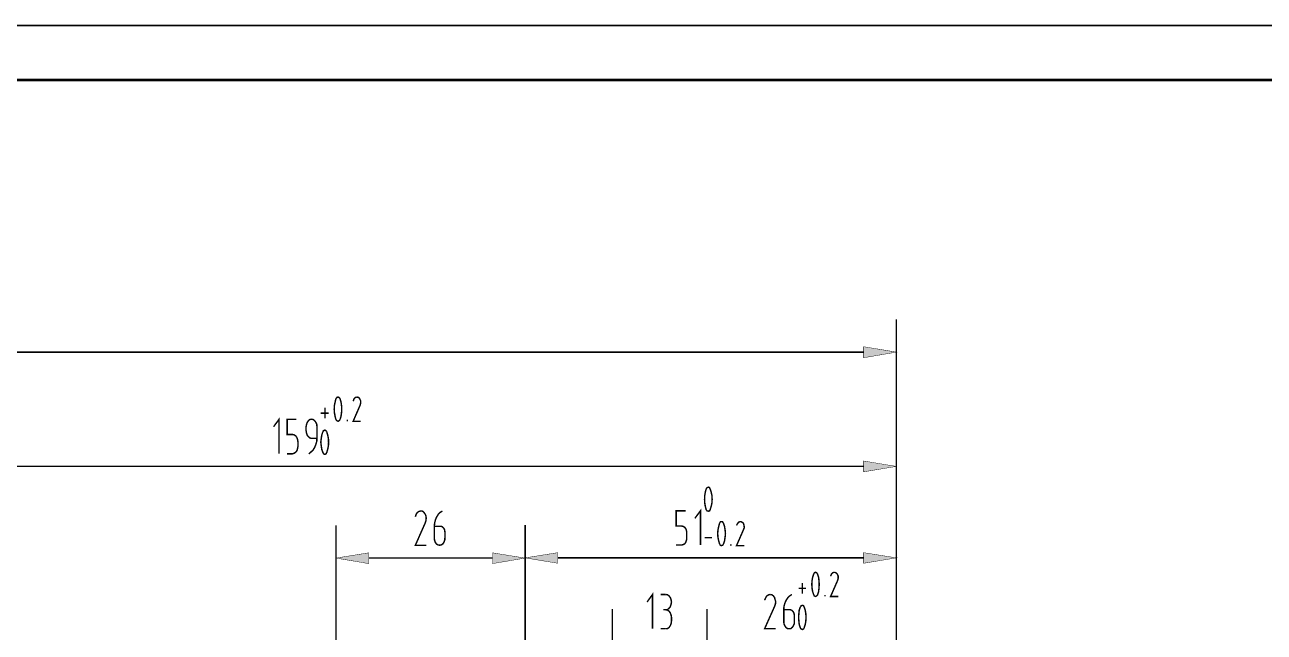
# Model space of a CAD drawing. Header units: millimetres. Extents: x -134 to 1622, y -8 to 444.
# Drawn here: x 276.8 to 446.2, y 361.1 to 444 of the extents above; entities that cross this region are included whole.
import ezdxf

# ---------------------------------------------------------------- set-up
doc = ezdxf.new("R2010")
doc.units = ezdxf.units.MM
doc.header["$LTSCALE"] = 0.25
doc.layers.add('H', color=7, linetype='Continuous')
doc.layers.add('P', color=7, linetype='Continuous')

msp = doc.modelspace()

# ---------------------------------------------------------------- hatches: boundary and pattern name
at = {"layer": 'H', "linetype": 'Continuous'}
for points in [[(391.43, 400.03), (391.43, 398.55), (395.9, 399.29), (391.43, 400.03)], [(391.43, 384.45), (391.43, 382.94), (395.9, 383.68), (391.43, 384.45)], [(323.81, 371.91), (323.81, 370.43), (319.33, 371.17), (323.81, 371.91)], [(340.69, 371.91), (340.69, 370.43), (345.18, 371.17), (340.69, 371.91)], [(349.65, 371.93), (349.65, 370.48), (345.18, 371.22), (349.65, 371.93)], [(391.43, 371.93), (391.43, 370.48), (395.9, 371.22), (391.43, 371.93)]]:
    msp.add_hatch(color=256, dxfattribs=at).paths.add_polyline_path(points)

# ---------------------------------------------------------------- linework, layer by layer
at = {"layer": 'P'}
for points, const_width in [([(0.94, 0.88), (627.49, 0.88), (627.49, 443.93), (0.94, 443.93), (0.94, 0.88)], 0.198), ([(38.21, 8.32), (620.06, 8.32), (620.06, 436.49), (38.21, 436.49), (38.21, 8.32)], 0.395), ([(395.9, 306.63), (395.9, 403.79)], 0.198), ([(391.43, 400.06), (391.43, 398.55), (395.9, 399.32), (391.43, 400.06)], 0.057), ([(105.95, 399.32), (391.43, 399.32)], 0.198), ([(319.31, 392.99), (319.2, 392.52), (319.1, 392.04), (319.07, 391.54), (319.1, 391.04), (319.2, 390.53), (319.31, 390.08)], 0.198), ([(319.86, 392.99), (319.73, 393.13), (319.6, 393.18), (319.44, 393.13), (319.31, 392.99)], 0.198), ([(319.86, 390.08), (320, 390.53), (320.07, 391.04), (320.1, 391.54), (320.07, 392.04), (320, 392.52), (319.86, 392.99)], 0.198), ([(322.17, 393.18), (321.95, 393.13), (321.77, 392.91), (321.66, 392.62)], 0.198), ([(322.61, 392.07), (322.69, 392.36), (322.69, 392.65), (322.56, 392.94), (322.4, 393.13), (322.17, 393.18)], 0.198), ([(317.8, 390.27), (317.8, 391.73)], 0.198), ([(322.61, 392.07), (321.66, 389.87), (322.69, 389.87)], 0.198), ([(311.53, 385.43), (311.53, 390.14), (310.79, 389.13)], 0.198), ([(312.64, 385.43), (313.38, 385.43), (313.59, 385.51), (313.83, 385.67), (313.99, 385.88), (314.07, 386.17), (314.12, 386.49), (314.12, 387.01), (314.07, 387.36), (313.99, 387.62), (313.83, 387.86), (313.59, 388.02), (313.38, 388.07), (312.64, 388.07), (312.64, 390.14), (313.91, 390.14)], 0.198), ([(315.6, 385.43), (315.89, 385.67), (316.19, 385.96), (316.4, 386.3), (316.58, 386.75), (316.69, 387.17), (316.71, 387.68), (316.71, 389.13), (316.69, 389.45), (316.56, 389.74), (316.4, 389.95), (316.21, 390.11), (315.97, 390.16), (315.74, 390.11), (315.55, 389.95), (315.39, 389.74), (315.29, 389.45), (315.23, 389.13), (315.23, 388.58), (315.29, 388.26), (315.39, 387.97), (315.55, 387.76), (315.74, 387.6), (315.97, 387.54), (316.71, 387.54)], 0.198), ([(317.24, 390.98), (318.3, 390.98)], 0.198), ([(319.31, 390.08), (319.44, 389.95), (319.6, 389.87), (319.73, 389.95), (319.86, 390.08)], 0.198), ([(320.87, 389.87), (320.87, 390.08)], 0.198), ([(317.54, 388.5), (317.38, 388.02), (317.3, 387.54), (317.24, 387.01), (317.3, 386.51), (317.38, 386.01), (317.54, 385.56)], 0.198), ([(318.04, 388.5), (317.93, 388.6), (317.8, 388.68), (317.64, 388.6), (317.54, 388.5)], 0.198), ([(318.04, 385.56), (318.17, 386.01), (318.28, 386.51), (318.3, 387.01), (318.28, 387.54), (318.17, 388.02), (318.04, 388.5)], 0.198), ([(395.9, 306.63), (395.9, 388.18)], 0.198), ([(317.54, 385.56), (317.64, 385.4), (317.8, 385.37), (317.93, 385.4), (318.04, 385.56)], 0.198), ([(242.24, 383.71), (391.43, 383.71)], 0.198), ([(391.43, 384.45), (391.43, 382.97), (395.9, 383.71), (391.43, 384.45)], 0.057), ([(369.92, 380.67), (369.79, 380.24), (369.71, 379.74), (369.68, 379.21), (369.71, 378.71), (369.79, 378.23), (369.92, 377.75)], 0.198), ([(370.43, 380.67), (370.35, 380.82), (370.19, 380.88), (370.06, 380.82), (369.92, 380.67)], 0.198), ([(370.43, 377.75), (370.58, 378.23), (370.69, 378.71), (370.72, 379.21), (370.69, 379.74), (370.58, 380.24), (370.43, 380.67)], 0.198), ([(330.9, 377.62), (330.66, 377.57), (330.42, 377.41), (330.26, 377.15), (330.16, 376.83)], 0.198), ([(331.53, 376.04), (331.61, 376.33), (331.64, 376.64), (331.61, 376.96), (331.48, 377.23), (331.32, 377.44), (331.13, 377.6), (330.9, 377.62)], 0.198), ([(333.86, 377.62), (333.57, 377.44), (333.28, 377.15), (333.07, 376.8), (332.91, 376.43), (332.8, 376.01), (332.75, 375.53), (332.75, 373.97), (332.78, 373.65), (332.88, 373.36), (333.04, 373.12), (333.25, 372.99), (333.49, 372.94), (333.7, 372.99), (333.91, 373.12), (334.07, 373.36), (334.18, 373.65), (334.2, 373.97), (334.2, 374.47), (334.2, 374.76), (334.15, 375.06), (334.04, 375.27), (333.86, 375.45), (333.68, 375.53), (333.49, 375.53), (332.75, 375.53)], 0.198), ([(365.8, 372.97), (366.54, 372.97), (366.75, 373.02), (366.99, 373.15), (367.14, 373.42), (367.22, 373.68), (367.25, 374.02), (367.25, 374.55), (367.22, 374.87), (367.14, 375.16), (366.99, 375.37), (366.75, 375.53), (366.54, 375.56), (365.8, 375.56), (365.8, 377.65), (367.09, 377.65)], 0.198), ([(369.13, 372.97), (369.13, 377.65), (368.36, 376.62)], 0.198), ([(369.92, 377.75), (370.06, 377.62), (370.19, 377.6), (370.35, 377.62), (370.43, 377.75)], 0.198), ([(331.53, 376.04), (330.16, 372.94), (331.64, 372.94)], 0.198), ([(371.75, 376.01), (371.62, 375.53), (371.51, 375.03), (371.48, 374.55), (371.51, 374.05), (371.62, 373.52), (371.75, 373.07)], 0.198), ([(372.25, 376.01), (372.14, 376.14), (371.99, 376.17), (371.85, 376.14), (371.75, 376.01)], 0.198), ([(372.25, 373.07), (372.41, 373.52), (372.49, 374.05), (372.54, 374.55), (372.49, 375.03), (372.41, 375.53), (372.25, 376.01)], 0.198), ([(374.61, 376.17), (374.37, 376.11), (374.18, 375.9), (374.05, 375.64)], 0.198), ([(375, 375.06), (375.11, 375.35), (375.08, 375.66), (374.98, 375.96), (374.79, 376.11), (374.61, 376.17)], 0.198), ([(319.31, 322.54), (319.31, 375.66)], 0.198), ([(345.16, 327.54), (345.16, 375.69)], 0.198), ([(345.16, 327.54), (345.16, 375.66)], 0.198), ([(375, 375.06), (374.05, 372.89), (375.11, 372.89)], 0.198), ([(395.9, 306.63), (395.9, 375.69)], 0.198), ([(369.68, 373.97), (370.72, 373.97)], 0.198), ([(371.75, 373.07), (371.85, 372.94), (371.99, 372.89), (372.14, 372.94), (372.25, 373.07)], 0.198), ([(373.28, 372.89), (373.28, 373.07)], 0.198), ([(323.81, 371.91), (323.81, 370.43), (319.31, 371.19), (323.81, 371.91)], 0.057), ([(323.81, 371.19), (340.69, 371.19)], 0.198), ([(340.69, 371.91), (340.69, 370.43), (345.16, 371.19), (340.69, 371.91)], 0.057), ([(349.63, 371.93), (349.63, 370.48), (345.16, 371.22), (349.63, 371.93)], 0.057), ([(349.63, 371.22), (391.43, 371.22)], 0.198), ([(391.43, 371.93), (391.43, 370.48), (395.9, 371.22), (391.43, 371.93)], 0.057), ([(385.11, 369.05), (384.98, 369.18), (384.85, 369.26), (384.69, 369.18), (384.61, 369.05)], 0.198), ([(387.41, 369.26), (387.2, 369.18), (387.02, 369), (386.91, 368.71)], 0.198), ([(387.86, 368.12), (387.94, 368.42), (387.94, 368.73), (387.83, 369), (387.65, 369.18), (387.41, 369.26)], 0.198), ([(383.05, 366.32), (383.05, 367.78)], 0.198), ([(384.61, 369.05), (384.45, 368.57), (384.37, 368.1), (384.34, 367.59), (384.37, 367.09), (384.45, 366.62), (384.61, 366.14)], 0.198), ([(385.11, 366.14), (385.27, 366.62), (385.32, 367.09), (385.35, 367.59), (385.32, 368.1), (385.27, 368.57), (385.11, 369.05)], 0.198), ([(387.86, 368.12), (386.91, 365.95), (387.97, 365.95)], 0.198), ([(362.57, 361.54), (362.57, 366.22), (361.83, 365.19)], 0.198), ([(363.68, 366.22), (364.39, 366.22)], 0.198), ([(364.39, 364.13), (364.63, 364.15), (364.84, 364.34), (365, 364.55), (365.11, 364.87), (365.16, 365.19), (365.11, 365.5), (365, 365.8), (364.84, 366.01), (364.63, 366.17), (364.39, 366.22)], 0.198), ([(378.65, 366.22), (378.42, 366.17), (378.18, 366.01), (378.02, 365.74), (377.89, 365.43)], 0.198), ([(379.26, 364.61), (379.37, 364.92), (379.4, 365.24), (379.32, 365.53), (379.24, 365.82), (379.08, 366.03), (378.89, 366.17), (378.65, 366.22)], 0.198), ([(381.62, 366.22), (381.3, 366.01), (381.04, 365.74), (380.82, 365.4), (380.66, 365.03), (380.53, 364.58), (380.51, 364.13), (380.51, 362.57), (380.53, 362.22), (380.64, 361.96), (380.8, 361.72), (381.01, 361.56), (381.22, 361.54), (381.46, 361.56), (381.67, 361.72), (381.83, 361.96), (381.94, 362.22), (381.96, 362.57), (381.96, 363.1), (381.96, 363.36), (381.91, 363.63), (381.78, 363.89), (381.62, 364.05), (381.43, 364.13), (381.22, 364.13), (380.51, 364.13)], 0.198), ([(382.54, 367.06), (383.55, 367.06)], 0.198), ([(384.61, 366.14), (384.69, 366.01), (384.85, 365.95), (384.98, 366.01), (385.11, 366.14)], 0.198), ([(386.14, 365.95), (386.14, 366.14)], 0.198), ([(357.09, 350.42), (357.09, 364.23)], 0.198), ([(364.39, 364.13), (364.05, 364.13)], 0.198), ([(365.16, 363.1), (365.11, 363.41), (365, 363.7), (364.84, 363.94), (364.63, 364.08), (364.39, 364.13)], 0.198), ([(370.03, 352.38), (370.03, 364.23)], 0.198), ([(370.03, 352.38), (370.03, 364.23)], 0.198), ([(379.26, 364.61), (377.89, 361.54), (379.4, 361.54)], 0.198), ([(382.78, 364.55), (382.62, 364.08), (382.57, 363.6), (382.54, 363.1), (382.57, 362.57), (382.62, 362.12), (382.78, 361.62)], 0.198), ([(383.28, 364.55), (383.21, 364.68), (383.05, 364.74), (382.89, 364.68), (382.78, 364.55)], 0.198), ([(383.28, 361.62), (383.44, 362.12), (383.52, 362.57), (383.55, 363.1), (383.52, 363.6), (383.44, 364.08), (383.28, 364.55)], 0.198), ([(395.9, 306.63), (395.9, 364.23)], 0.198), ([(364.39, 361.54), (364.63, 361.56), (364.84, 361.72), (365, 361.96), (365.11, 362.22), (365.16, 362.57)], 0.198), ([(365.16, 363.1), (365.16, 362.57)], 0.198), ([(364.39, 361.54), (363.68, 361.54)], 0.198), ([(382.78, 361.62), (382.89, 361.51), (383.05, 361.43), (383.21, 361.51), (383.28, 361.62)], 0.198)]:
    msp.add_lwpolyline(points, dxfattribs=dict(at, const_width=const_width))

doc.saveas('drawing.dxf')
